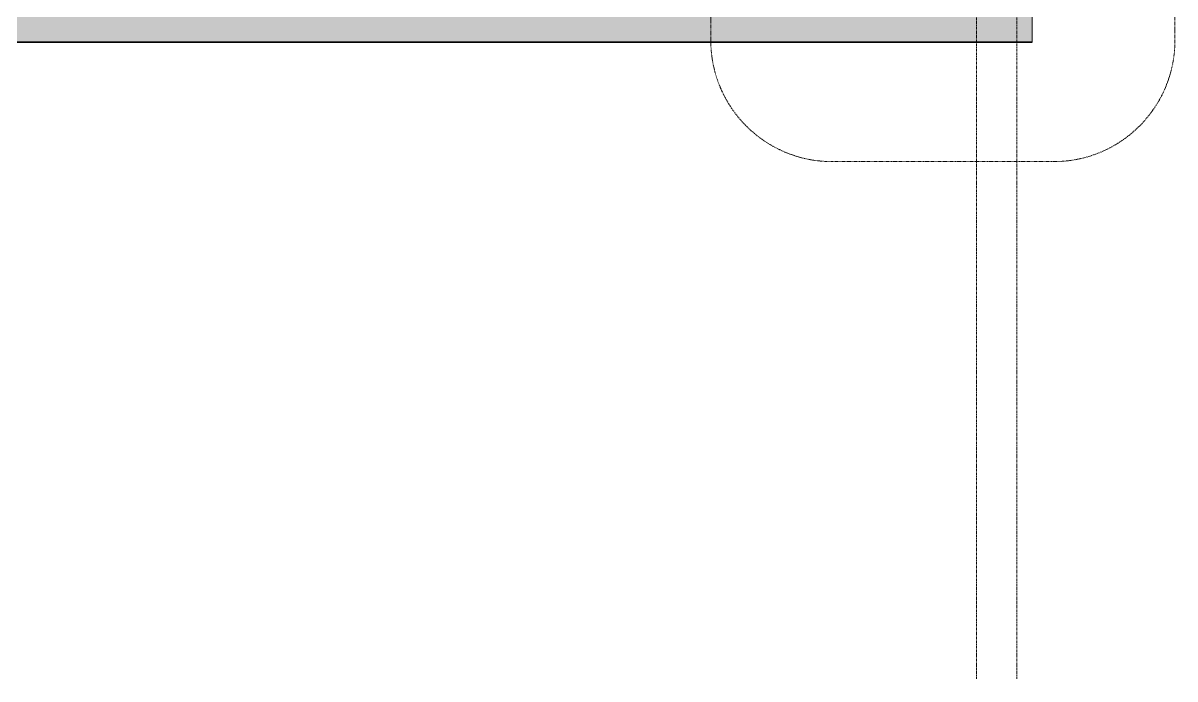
# Model space of a CAD drawing. Header units: inches. Extents: x -54880 to -186, y -132 to 853.
# Drawn here: x -18924.1 to -18695.9, y -132 to -2.2 of the extents above; entities that cross this region are included whole.
import ezdxf

# ---------------------------------------------------------------- set-up
doc = ezdxf.new("R2010")
doc.units = ezdxf.units.IN
doc.header["$MEASUREMENT"] = 0
doc.linetypes.add('Dash Dot 3_16_', pattern=[0.3125, 0.1875, -0.0625, 0, -0.0625])
doc.linetypes.add('Grid Line 1_2_', pattern=[0.875, 0.5, -0.125, 0.125, -0.125])
for name, color, linetype, lineweight in [('A-ANNO-SYMB', 150, 'Continuous', 9), ('C-BLDG-PADS', 91, 'Continuous', 9), ('C-TOPO', 7, 'Continuous', 9), ('S-GRID', 1, 'Continuous', 9)]:
    doc.layers.add(name, color=color, linetype=linetype, lineweight=lineweight)

msp = doc.modelspace()

# ---------------------------------------------------------------- hatches: boundary and pattern name
at = {"layer": 'C-BLDG-PADS'}
h = msp.add_hatch(dxfattribs=at)
h.set_pattern_fill('FP_10', color=256, style=0, pattern_type=2)
h.set_pattern_definition([(50, (22032.004, 107.706), (55.0854, -4.81984), [5.76, -63.36]), (355, (22032.004, 107.706), (-10.65569, 57.76853), [4.608, -50.688]), (100.451, (22036.594, 107.305), (44.42947, 52.94866), [4.895, -53.848]), (46.184, (22032.004, 123.066), (81.96444, -12.71212), [8.64, -95.04]), (96.636, (22038.834, 122.01), (71.7815, 74.81238), [7.343, -80.772]), (351.184, (22032, 123.07), (71.78195, 74.81243), [6.912, -76.032]), (21, (22039.684, 119.226), (45.84207, -30.92146), [5.76, -63.36]), (326, (22039.684, 119.226), (18.687064, 55.69148), [4.608, -50.688]), (71.451, (22043.504, 116.65), (64.52891, 24.77011), [4.895, -53.848]), (37.5, (22032.004, 107.706), (0.933895, 25.566816), [2.534, -47.539, 2.534, -48.922, -50.88]), (37.5, (22032.004, 107.706), (0.933895, 25.566816), [-101.53, 2.534, -48.346]), (7.5, (22032.004, 107.706), (20.20404, 30.291303), [2.534, -26.803, 2.534, -46.387, -19.392]), (7.5, (22032.004, 107.706), (20.20404, 30.291303), [-78.259, 2.534, -16.858]), (327.5, (22014.877, 107.706), (40.9977845, -1.732403), [2.534, -16.666, 2.534, -57.37, -79.488]), (327.5, (22014.877, 107.706), (40.9977845, -1.732403), [-79.104, 2.534, -76.954]), (317.5, (22007.197, 107.706), (44.788883, 7.68784), [2.534, -22.426, 2.534, -37.248, -56.448]), (317.5, (22007.197, 107.706), (44.788883, 7.68784), [-64.742, 2.534, -53.914])])
h.paths.add_polyline_path([(-18730.63245, -6), (-18724.2431, -6), (-18724.2431, 0), (-20633.9931, 0), (-20633.9931, -6), (-18735.47417, -6)], flags=0)

# ---------------------------------------------------------------- linework, layer by layer
at = {"layer": 'A-ANNO-SYMB', "linetype": 'Dash Dot 3_16_'}
for p, q in [((-18787.87025, 261.24899), (-18787.87025, -5.62849)), ((-18695.94293, -5.62849), (-18695.94293, 261.24899)), ((-18763.87025, -29.62849), (-18719.94293, -29.62849))]:
    msp.add_line(p, q, dxfattribs=at)
for centre, start, end in [((-18763.87025, -5.62849), 180, 270), ((-18719.94293, -5.62849), 270, 0)]:
    msp.add_arc(centre, 24, start, end, dxfattribs=at)
at = {"layer": 'C-BLDG-PADS'}
for p, q in [((-18724.2431, -6), (-18724.2431, 0)), ((-20633.9931, -6), (-18724.2431, -6))]:
    msp.add_line(p, q, dxfattribs=at)
at = {"layer": 'C-TOPO'}
msp.add_line((-18724.24366, -6.00628), (-19834.70362, -6.00628), dxfattribs=at)
at = {"layer": 'C-TOPO', "lineweight": 35}
msp.add_line((-19834.70146, -6.00628), (-18724.2431, -6.00628), dxfattribs=at)
at = {"layer": 'S-GRID', "linetype": 'Grid Line 1_2_'}
for p, q in [((-18735.2431, -132), (-18735.2431, 648.65882)), ((-18735.2431, -132), (-18735.2431, 648.65882)), ((-18727.2431, -132), (-18727.2431, 648.65882)), ((-18727.2431, -132), (-18727.2431, 648.65882))]:
    msp.add_line(p, q, dxfattribs=at)

doc.saveas('drawing.dxf')
